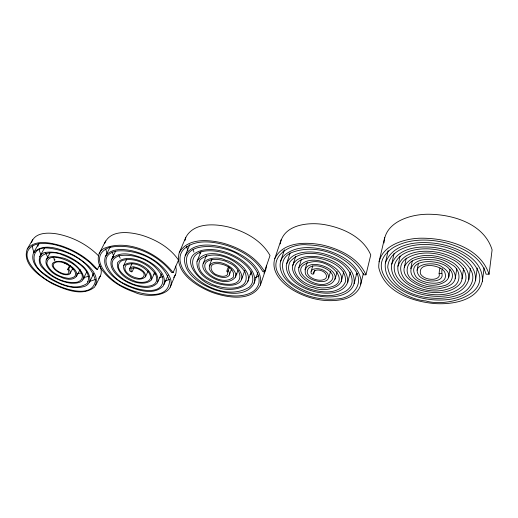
<?xml version="1.0" encoding="UTF-8"?>
<svg xmlns="http://www.w3.org/2000/svg" width="518" height="518" viewBox="0 0 518 518"><rect width="100%" height="100%" fill="white"/><g stroke="black" fill="none" stroke-linecap="round" stroke-linejoin="round"><path stroke-width="0.78" d="M384 242.942C384.958 221.924 410.321 214.264 427.972 214.238C452.68 214.212 484.136 223.659 492.1 249.844L489.063 274.216L486.059 274.184C481.351 256.928 463.209 247.785 447.312 243.22C429.726 238.688 409.641 238.202 393.434 247.468C360.826 268.816 401.456 299.443 425.686 300.913C449.074 308.1 499.98 291.912 471.257 261.078C458.734 249.417 441.103 244.515 424.287 244.477C409.893 244.444 388.843 249.87 387.723 267.171C392.417 296.043 435.845 303.969 459.188 294.613C468.615 291.446 476.314 280.562 471.238 270.817C463.014 255.542 444.302 249.663 427.959 248.834C415.494 248.504 398.018 251.631 394.289 265.682C392.832 279.196 406.779 287.807 417.89 291.563C432.368 296.082 451.081 297.183 462.71 285.774C471.205 276.262 461.596 263.494 452.162 259.324C438.383 252.26 420.273 249.974 406.604 258.456C395.623 264.963 401.489 280.024 411.311 284.311C423.083 291.174 438.383 293.415 451.068 287.781C461.842 284.136 461.162 269.489 451.761 264.614C441.245 257.336 426.832 254.953 414.84 259.809C405.6 262.496 404.461 275.032 412.503 279.882C421.095 286.551 433.061 288.804 443.499 285.794C451.398 284.596 456.008 274.313 449.093 268.887C442.294 258.858 404.59 257.362 415.734 276.418C421.179 284.738 450.796 287.691 444.638 271.905C440.462 264.594 417.301 261.435 420.584 274.164C423.348 278.153 428.651 279.616 433.294 279.273C435.165 279.079 437.147 278.548 438.474 277.136C438.927 276.638 439.258 276.01 439.329 275.33C438.966 272.895 439.329 270.571 439.983 268.097M266.492 265.261L265.948 268.758L260.437 284.991C251.541 302.292 226.916 297.675 211.868 292.288C196.27 286.072 174.346 272.442 179.183 252.79L185.8 237.419C193.706 222.442 214.374 223.634 228.509 227.001C244.878 231.358 261.525 240.287 270.027 255.529L264.562 271.561L262.781 271.542C255.219 258.385 241.161 250.317 227.162 245.571C213.487 241.466 196.231 238.876 184.324 248.672C175.214 257.245 181.993 271.063 189.938 277.81C201.081 288.118 215.857 294.302 230.918 295.752C241.148 296.672 255.788 294.865 258.961 283.171C260.625 270.5 248.99 260.955 239.212 255.16C225.725 244.943 176.761 238.261 188.183 268.615C199.916 286.966 229.448 299.469 249.216 287.205C256.507 280.827 251.489 269.962 245.325 264.769C236.202 256.313 223.899 251.359 211.493 250.809C184.097 249.462 189.517 274.54 208.916 282.575C219.023 289.517 252.661 293.551 245.111 272.261C236.771 258.845 213.539 248.685 199.987 259.764C193.499 274.488 216.012 284.006 227.609 284.285C246.024 285.314 241.511 267.23 228.451 262.717C221.736 257.945 198.977 256.818 206.132 270.681C211.81 278.244 225.045 284.142 233.184 277.402C236.176 268.738 223.789 263.306 216.634 263.63C207.226 263.636 211.182 273.634 217.541 275.097C220.234 276.178 223.459 276.923 226.211 275.647C226.994 275.252 227.655 274.508 227.726 273.608C227.765 273.174 227.687 272.733 227.538 272.326C226.081 270.519 228.03 268.622 228.529 266.647M280.219 243.939C283.476 224.54 308.385 221.905 324.236 224.585C342.657 227.752 362.924 236.856 370.771 254.96L365.954 274.818L363.655 274.793C353.697 254.338 328.949 245.532 307.465 244.872C290.546 242.683 266.271 257.252 279.811 276.01C292.553 293.434 315.954 301.01 336.914 298.918C354.616 298.459 366.705 280.355 351.981 266.64C337.166 251.858 313.332 245.02 293.298 251.975C275.893 257.634 281.909 278.386 294.859 285.23C309.317 294.807 329.623 299.89 345.635 291.252C360.56 281.857 346.646 264.199 335.114 259.576C321.62 253.069 301.113 248.828 290.048 261.694C283.683 274.747 299.456 285.593 310.256 289.076C321.413 292.767 339.445 294.846 345.383 282.012C347.144 268.441 331.274 260.832 320.124 258.508C310.988 256.196 293.564 257.886 294.755 270.668C298.193 281.909 311.124 286.959 321.898 287.93C356.598 287.788 331.909 257.718 311.117 262.05C285.217 267.56 314.193 289.653 327.473 283.378C344.166 275.298 317.935 260.664 309.188 267.67C301.062 275.99 320.435 284.252 326.049 278.114C329.053 271.808 315.546 266.615 313.26 272.766C314.517 275.103 310.263 274.249 311.007 271.995C311.117 270.422 312.613 269.412 314.005 269.017C318.79 267.832 324.223 269.6 327.518 273.232C334.026 286.719 307.543 281.779 305.387 273.536C302.441 257.168 335.204 265.572 335.269 277.447C331.805 294.023 296.037 282.925 298.841 267.657L301.437 259.24M489.063 274.216C480.102 247.228 447.151 238.144 421.49 238.202C404.085 238.222 377.758 246.16 378.768 267.605C384.246 292.249 412.956 301.845 435.47 303.619C452.81 304.571 477.233 300.757 482.394 281.17L484.116 267.903M388.17 250.608L385.386 262.924C382.88 284.058 407.821 295.532 425.103 298.763C442.56 301.871 469.353 300.693 475.563 280.471L477.266 268.033M394.133 253.296L391.75 264.102C389.186 281.157 408.365 291.11 422.325 294.489C437.995 298.109 462.749 298.018 468.784 279.681L470.396 268.473M482.394 281.17C483.475 259.919 460.172 248.608 442.411 244.554C422.895 240.494 393.609 241.025 385.386 262.924M400.071 256.17L397.921 266.233C396.387 279.124 410.165 287.108 420.797 290.287C433.022 293.7 448.064 294.295 458.288 285.599C467.022 277.829 459.291 265.222 450.543 261.389C439.122 255.18 424.63 253.198 412.49 258.482C387.328 273.692 424.469 293.065 439.996 288.455C469.334 283.825 451.023 259.019 430.84 259.738C409.097 257.038 402.214 277.732 424.922 283.696C436.829 289.452 460.903 278.263 441.776 266.809C434.887 261.046 409.123 263.312 419.645 276.495C423.938 280.264 430.057 281.669 435.638 280.769C437.749 280.368 439.95 279.552 441.323 277.816C443.576 275.149 440.352 271.549 442.612 268.719M475.563 280.471C476.541 259.473 451.152 249.611 433.806 247.429C418.848 245.804 397.818 247.798 391.75 264.102M462.062 278.801L463.616 268.428M468.784 279.681C469.988 264.128 452.22 255.523 439.361 252.648C425.284 249.728 403.561 250.077 397.921 266.233M455.27 278.425L456.766 268.887M448.698 277.175L449.993 269.25M37.866 246.225L38.753 243.609M184.894 240.592L185.8 237.419M417.081 270.221L418.447 263.196M281.138 239.679L274.786 258.65C270.649 271.969 282.439 283.702 292.864 289.996C306.889 298.355 323.841 302.493 340.086 299.903C350.951 298.789 363.889 289.834 360.444 277.486C355.885 262.781 340.669 254.649 326.871 250.388C313.267 246.71 296.607 245.383 284.958 254.804C276.12 262.147 280.601 275.472 288.351 281.753C298.808 291.375 313.047 296.38 327.123 296.943C337.205 297.235 350.828 294.697 354.137 283.599L356.708 273.407M410.703 268.771L412.263 260.988M404.312 267.443L406.241 258.132M44.406 248.86L44.677 247.908M354.137 283.599C355.853 266.673 336.681 257.006 322.74 253.503C310.457 250.582 290.099 250.336 286.247 265.533C286.169 280.16 302.085 288.312 314.387 291.621C325.466 294.276 342.702 295.001 347.727 282.304L350.349 272.151M379.021 261.843L384.699 237.477M347.727 282.304C348.679 261.817 318.738 253.095 302.454 257.452C280.549 264.109 299.553 286.253 313.707 287.794C325.032 293.305 351.787 286.124 337.736 270.26C328.768 261.253 306.792 254.228 298.841 267.657M360.606 284.738L363.39 273.394M31.514 242.541C34.887 231.909 48.893 232.42 57.802 234.058C73.083 237.127 87.574 244.703 98.543 255.814M104.584 243.641C110.166 229.209 129.927 231.863 141.874 235.256C156.073 239.653 169.962 247.585 178.503 260.055L173.122 272.623L171.782 272.61C157.627 254.176 132.148 242.43 109.052 247.559C85.923 256.941 110.599 281.708 123.66 286.823C135.127 293.039 167.819 302.726 169.516 281.442C163.41 260.437 137.911 249.495 117.379 250.919C93.493 254.914 112.594 279.882 125.621 284.194C135.269 289.802 164.97 297.52 162.756 277.784C155.665 261.94 135.645 252.81 118.842 255.847C102.014 262.341 120.785 279.791 130.199 282.783C137.671 287.237 161.713 290.222 155.75 274.728C149.048 263.999 134.402 256.837 121.95 260.567C111.435 267.547 126.891 278.619 133.806 280.672C139.575 283.961 155.614 283.055 149.009 272.889C143.913 266.498 134 261.292 126.036 265.08C121.452 271.29 131.714 277.091 136.972 278.004C142.683 280.154 147.475 274.534 141.291 270.72C138.766 268.887 135.483 267.437 132.33 268.233C131.436 268.473 130.691 269.379 130.963 270.338C131.967 273.582 132.686 270.487 133.903 267.638M341.213 281.391L343.764 271.743M335.081 279.26L337.186 271.49M328.788 277.758L330.503 271.561M313.694 273.964L314.821 270.118M311.195 271.199L312.788 265.812M304.901 269.846L307.219 262.173M126.677 259.253L123.582 265.715C122.371 275.129 139.109 283.65 145.571 276.56C145.908 271.264 139.685 268.246 135.308 267.217C131.255 264.983 126.522 271.082 131.889 271.944M260.437 284.991C263.487 266.161 242.554 254.124 227.454 248.646C213.908 244.153 190.287 240.883 184.466 257.97C183.722 274.566 201.224 284.732 214.808 289.827C227.162 293.855 246.801 297.112 254.098 283.262L257.75 272.753M292.832 265.339L295.726 256.177M254.098 283.262C256.973 272.649 247.3 263.727 239.251 258.527C228.432 251.897 215.235 247.882 202.538 250.246C176.042 256.656 199.644 283.624 215.164 286.383C228.548 293.635 260.69 288.092 243.687 267.696C234.181 257.006 205.983 245.454 196.905 261.726C196.341 278.296 218.577 286.525 232.498 285.153C251.813 282.18 237.121 262.283 225.57 260.295C216.712 254.837 194.263 259.395 206.119 272.772C212.963 279.739 228.218 286.26 235.483 277.059L237.943 270.357M286.642 263.636L290.074 252.972M280.685 261.208L284.427 249.805M265.825 269.172L264.329 272.319M235.483 277.059C238.876 266.129 209.285 254.714 209.22 268.738C211.402 274.255 217.715 277.078 223.329 277.473C225.336 277.519 227.719 277.221 229.021 275.498C229.48 274.857 229.642 274.028 229.506 273.251C228.755 270.979 227.531 269.936 229.843 267.256M247.824 281.365L251.269 271.633M241.615 279.299L244.846 270.338M115.676 251.062L111.435 259.654C108.217 270.558 120.377 278.632 128.71 282.919C137.218 286.59 149.98 290.909 157.323 282.983C162.587 266.945 127.862 250.557 117.528 262.671C114.789 276.541 141.511 289.329 151.36 280.005C154.001 268.246 131.76 257.517 123.582 265.715M229.312 274.987L231.533 269.036M274.786 258.65C283.016 241.53 306.287 241.815 322.319 245.001C339.575 248.99 358.32 257.822 365.954 274.818M110.321 246.659L105.309 256.669C101.444 270.325 116.602 280.342 127.033 285.722C137.833 290.404 153.872 295.791 163.293 285.917C168.447 273.782 154.001 263.94 144.703 259.168C134.913 254.862 119.328 249.559 111.435 259.654M209.253 265.961L211.888 259.311M203.192 263.5L206.462 255.387M173.122 272.623C158.048 253.108 128.419 238.785 104.312 248.245C95.221 252.939 97.513 265.268 103.399 271.62C111.195 281.468 122.481 288.047 134.233 292.081C149.437 299.734 184.065 294.742 166.2 271.108C157.725 260.573 145.092 253.937 132.096 250.809C123.284 249.022 110.742 247.766 105.309 256.669M170.202 287.101L175.984 273.167L176.295 269.761L175.615 266.051M197.054 261.221L200.971 251.657M185.114 255.685L189.769 244.684M164.038 284.505L168.117 275.064M157.88 281.87L161.383 273.899M175.46 274.734L173.711 277.531M151.502 279.746L154.727 272.513M38.876 243.389L33.56 252.667C29.403 264.063 41.945 273.329 50.227 278.846C60.541 284.732 73.381 290.261 85.269 286.15C94.956 281.397 87.38 269.205 81.235 264.821C71.801 257.038 59.576 251.152 47.093 252.234C37.911 252.253 37.076 263.604 43.136 268.486C50.227 276.482 60.366 281.76 70.934 283.236C98.452 284.395 73.64 258.534 61.001 257.699C37.523 251.631 44.924 271.756 60.01 276.716C73.841 283.929 84.874 274.527 68.829 264.827C62.846 258.741 43.985 260.463 56.216 270.72C59.564 273.226 63.779 275.285 68.072 274.715C71.594 274.579 70.474 269.049 67.716 269.231L69.846 265.222M145.48 276.819L148.096 271.043M129.591 268.79L131.967 263.759M179.364 252.363C188.04 237.62 208.851 239.653 223.122 243.162C239.355 247.746 255.866 256.539 264.562 271.561M32.653 239.711L27.266 248.977C21.62 264.53 40.508 276.606 51.729 283.385C64.303 289.368 82.22 297.067 94.6 287.076C102.059 273.374 83.631 261.24 73.737 255.219C62.154 249.65 44.192 241.712 33.56 252.667M95.636 285.509L100.298 276.113C102.033 272.733 101.25 268.68 99.702 265.391M67.716 269.231C74.165 279.979 50.278 270.746 53.529 263.915C60.859 255.07 88.39 277.007 68.57 278.367C59.803 277.234 49.929 272.371 46.853 263.571C47.261 252.506 63.921 258.806 69.464 261.823C75.861 264.594 89.705 277.654 77.37 282.161C64.349 284.142 50.9 276.884 42.852 266.925C32.569 253.192 53.289 250.019 62.154 254.804C72.462 258.611 93.764 269.535 87.277 283.327C73.886 292.631 55.212 281.98 43.907 273.608C30.219 264.717 29.474 245.182 50 248.264C68.376 250.88 90.585 261.085 95.448 280.549C92.405 299.98 61.538 288.176 51.094 282.42C39.53 277.059 13.682 253.833 35.477 244.548C46.898 241.537 58.884 245.189 69.412 249.67C75.699 252.499 81.669 256.054 87.063 260.353C90.993 262.684 93.635 267.748 97.339 269.587L99.741 264.802M89.18 282.666L93.544 274.016M99.145 253.71L105.64 240.928M82.938 279.377L86.623 272.177M76.36 276.716L80.167 269.379M70.072 273.523L72.876 268.195M68.577 269.127L70.351 265.786M100.298 276.113L99.255 277.713M46.121 259.887L50.188 252.583M39.666 256.643L44.548 248.005M27.266 248.977C35.276 239.057 50.388 242.748 60.949 245.72C74.799 250.362 88.079 258.1 97.339 269.587M93.687 273.672L92.405 275.226M263.83 273.051L264.083 272.688M99.074 277.92L98.698 278.334M357.329 273.646L356.015 274.631M258.741 275.66L255.445 277.616M169.593 279.215L165.054 281.196M95.454 279.461L89.517 281.475M251.877 273.595L250.013 274.521M350.155 274.3L350.621 274.054M464.005 270.344L463.377 270.655M162.814 276.593L159.382 277.726M88.856 276.269L83.663 277.544M244.872 271.238L244.198 271.484M155.614 273.731L153.697 274.087M81.54 273.031L77.493 273.407M87.633 281.714L88.021 281.675M84.324 278.27L83.663 278.321M226.845 271.115L228.444 270.979M439.024 273.627L441.809 273.465M236.519 273.912L236.985 273.905M73.815 269.114L73.446 269.095M73.258 269.082L72.3 268.991M231.306 269.839L231.695 269.872M67.126 264.083L66.641 263.908M66.026 263.662L65.41 263.384M65.041 263.209L64.439 262.891M293.402 262.069L293.829 262.516M54.727 260.567L53.956 259.719M55.012 259.855L53.043 257.122M126.67 259.738L126.392 259.356M47.973 257.724L45.701 253.024M120.234 258.229L118.887 255.594M113.17 257.491L112.568 256.442M41 255.219L38.941 249.294M113.707 256.255L112.128 251.994M200.194 253.613L199.721 252.59M34.156 252.616L32.861 249.132L32.362 245.823M193.946 252.104L193.072 249.618M107.038 253.652L105.75 248.964M187.814 250.699L186.629 246.328M283.547 252.447L283.029 250.841"/></g></svg>
